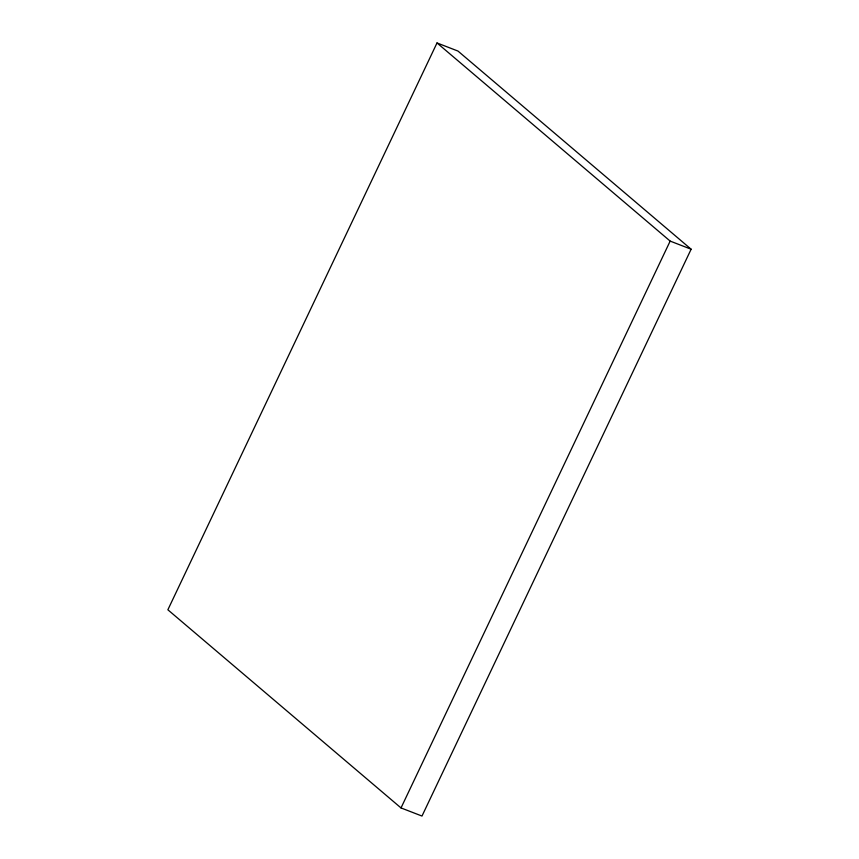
<?xml version="1.0" encoding="UTF-8"?>
<svg xmlns="http://www.w3.org/2000/svg" width="859" height="859" viewBox="0 0 859 859"><rect width="100%" height="100%" fill="white"/><g stroke="black" fill="none" stroke-linecap="round" stroke-linejoin="round"><path stroke-width="1.29" d="M437.016 42.95L167.87 609.783L401.013 807.932L421.984 816.05L691.13 249.217L457.987 51.068L437.016 42.95L670.16 241.1L691.13 249.217M401.013 807.932L670.16 241.1"/></g></svg>
